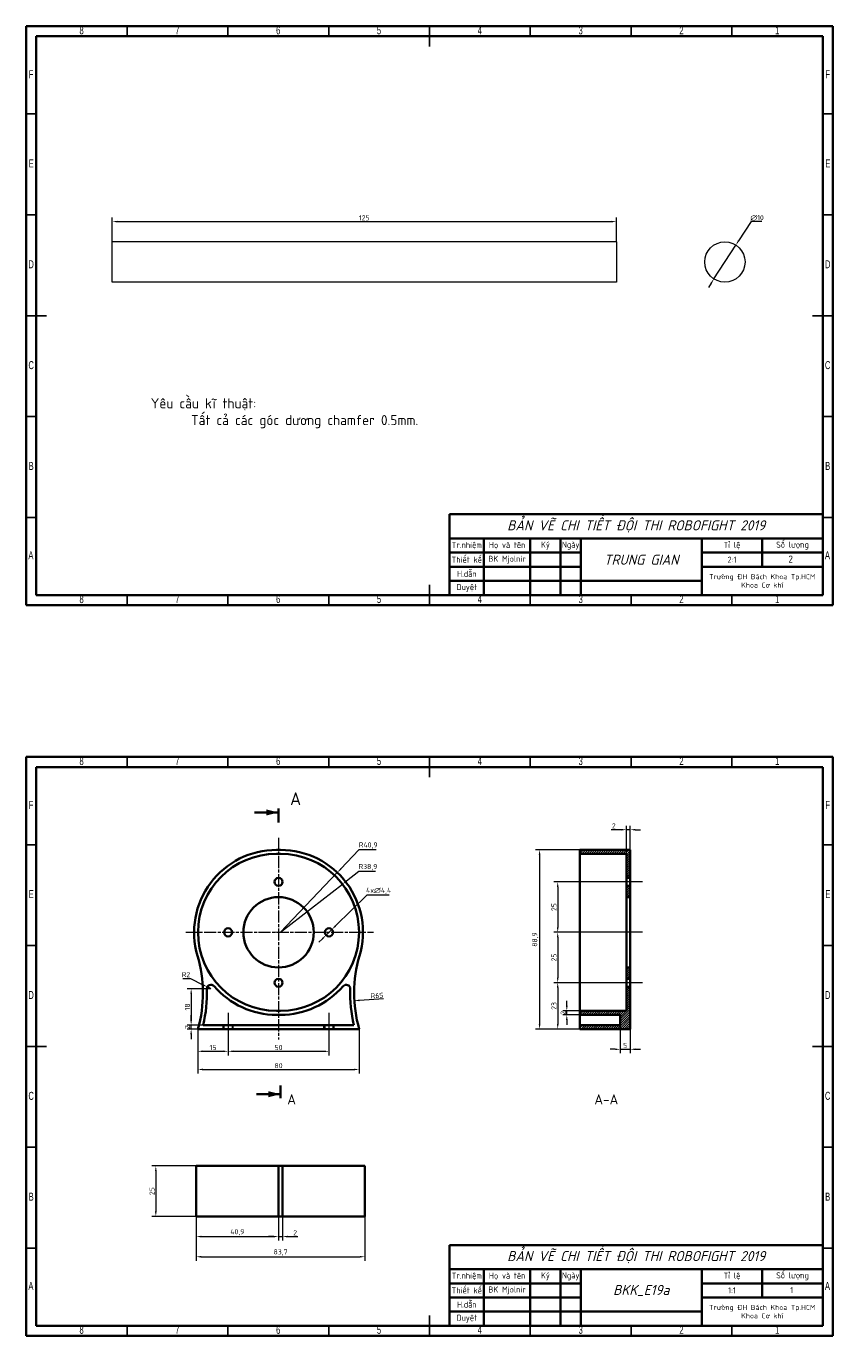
# Model space of a CAD drawing. Header units: millimetres. Extents: x -1615 to 4166, y 5 to 3174.
# Drawn here: x 1551 to 1951, y 389 to 1038 of the extents above; entities that cross this region are included whole.
import ezdxf

# ---------------------------------------------------------------- set-up
doc = ezdxf.new("R2010")
doc.units = ezdxf.units.MM
doc.header["$LTSCALE"] = 0.25
doc.header["$PDSIZE"] = -1
doc.linetypes.add('ACAD_ISO02W100', pattern=[15, 12, -3])
doc.linetypes.add('ACAD_ISO08W100', pattern=[36, 24, -3, 6, -3])
doc.layers.get('0').update_dxf_attribs({"lineweight": 50})
for name, color, linetype, lineweight in [('duong tam', 2, 'ACAD_ISO08W100', 25), ('Hatch', 5, 'Continuous', 25), ('kich thuoc', 1, 'Continuous', 25), ('Net dam', 7, 'Continuous', 50), ('netdut', 6, 'ACAD_ISO02W100', 25), ('van ban', 7, 'Continuous', 25)]:
    doc.layers.add(name, color=color, linetype=linetype, lineweight=lineweight)
doc.styles.add('SLDTEXTSTYLE0', font='TXT', dxfattribs={"width": 0.686449})
doc.styles.get("Standard").update_dxf_attribs({"font": ''})
doc.styles.add('tieng viet', font='')
doc.styles.get('Standard').set_extended_font_data('TCVN 7284')
doc.styles.get('tieng viet').set_extended_font_data('TCVN 7284')
doc.dimstyles.new('Ratio 0.5', dxfattribs={"dimtxt": 2.5, "dimasz": 2.5, "dimexe": 2, "dimexo": 0, "dimtad": 1, "dimtoh": 1, "dimdec": 1, "dimlfac": 0.5, "dimzin": 9, "dimtxsty": 'Standard', "dimcen": 2.5, "dimazin": 0, "dimtfac": 1, "dimtdec": 1, "dimtmove": 0, "dimatfit": 3, "dimfxl": 1, "dimtzin": 1, "dimarcsym": 0})
doc.dimstyles.new('Ratio 1', dxfattribs={"dimtxt": 2.5, "dimasz": 2.5, "dimexe": 2, "dimexo": 0, "dimtad": 1, "dimtoh": 1, "dimdec": 1, "dimzin": 9, "dimtxsty": 'Standard', "dimcen": 2.5, "dimazin": 0, "dimtfac": 1, "dimtdec": 1, "dimtmove": 0, "dimatfit": 3, "dimfxl": 1, "dimtzin": 1, "dimarcsym": 0})

# ---------------------------------------------------------------- blocks, each defined once
blk = doc.blocks.new('SW_CENTERMARKSYMBOL_0')
at = {"color": 0, "linetype": 'Continuous', "lineweight": 0}
for p, q in [((-1, 0), (-1.5, 0)), ((0, 0), (-1, 0)), ((0, 1), (0, 1.5)), ((0, 0), (0, 1)), ((0, 0), (0, -1)), ((0, 0), (1, 0)), ((1, 0), (1.5, 0)), ((0, -1), (0, -1.5))]:
    blk.add_line(p, q, dxfattribs=at)
blk = doc.blocks.new('*D889')
at = {"layer": 'Defpoints', "color": 0, "transparency": 16777216}
for p in [(1705.37, 618.54), (1677.23, 588.92)]:
    blk.add_point(p, dxfattribs=at)
at = {"layer": 'kich thuoc', "color": 0, "lineweight": -2, "transparency": 16777216}
for p, q in [((1716.12, 629.85), (1707.09, 620.36)), ((1724.62, 629.85), (1716.12, 629.85)), ((1677.23, 588.92), (1705.37, 618.54))]:
    blk.add_line(p, q, dxfattribs=at)
at = {"layer": 'kich thuoc', "color": 0, "transparency": 16777216}
blk.add_solid([(1706.79, 620.64), (1707.4, 620.07), (1705.37, 618.54)], dxfattribs=at)
at = {"layer": 'kich thuoc', "color": 0, "transparency": 16777216, "insert": (1720.68, 631.98), "char_height": 2.5, "attachment_point": 5}
blk.add_mtext('R40,9', dxfattribs=at)
blk = doc.blocks.new('*D890')
at = {"layer": 'Defpoints', "color": 0, "transparency": 16777216}
for p in [(1707.96, 612.79), (1677.23, 588.92)]:
    blk.add_point(p, dxfattribs=at)
at = {"layer": 'kich thuoc', "color": 0, "lineweight": -2, "transparency": 16777216}
for p, q in [((1716.12, 619.13), (1709.93, 614.33)), ((1724.37, 619.13), (1716.12, 619.13)), ((1677.23, 588.92), (1707.96, 612.79))]:
    blk.add_line(p, q, dxfattribs=at)
at = {"layer": 'kich thuoc', "color": 0, "transparency": 16777216}
blk.add_solid([(1709.68, 614.65), (1710.19, 614), (1707.96, 612.79)], dxfattribs=at)
at = {"layer": 'kich thuoc', "color": 0, "transparency": 16777216, "insert": (1720.55, 621.25), "char_height": 2.5, "attachment_point": 5}
blk.add_mtext('R38,9', dxfattribs=at)
blk = doc.blocks.new('*D891')
at = {"layer": 'Defpoints', "color": 0, "transparency": 16777216}
for p in [(1699.8, 587.52), (1702.66, 590.32)]:
    blk.add_point(p, dxfattribs=at)
at = {"layer": 'kich thuoc', "color": 0, "lineweight": -2, "transparency": 16777216}
for p, q in [((1720.04, 607.33), (1704.44, 592.07)), ((1731.04, 607.33), (1720.04, 607.33)), ((1698.01, 585.77), (1696.22, 584.02)), ((1699.8, 587.52), (1702.66, 590.32))]:
    blk.add_line(p, q, dxfattribs=at)
at = {"layer": 'kich thuoc', "color": 0, "transparency": 16777216}
for points in [[(1704.15, 592.37), (1704.74, 591.77), (1702.66, 590.32)], [(1697.72, 586.07), (1698.3, 585.48), (1699.8, 587.52)]]:
    blk.add_solid(points, dxfattribs=at)
at = {"layer": 'kich thuoc', "color": 0, "transparency": 16777216, "insert": (1725.86, 609.46), "char_height": 2.5, "attachment_point": 5}
blk.add_mtext('4x∅4,4', dxfattribs=at)
blk = doc.blocks.new('*D892')
at = {"layer": 'Defpoints', "color": 0, "transparency": 16777216}
for p in [(1636.23, 540.92), (1716.23, 540.92), (1716.23, 520.92)]:
    blk.add_point(p, dxfattribs=at)
at = {"layer": 'kich thuoc', "color": 0, "lineweight": -2, "transparency": 16777216}
for p, q in [((1636.23, 540.92), (1636.23, 518.92)), ((1716.23, 540.92), (1716.23, 518.92)), ((1638.73, 520.92), (1713.73, 520.92))]:
    blk.add_line(p, q, dxfattribs=at)
at = {"layer": 'kich thuoc', "color": 0, "transparency": 16777216}
for points in [[(1638.73, 521.34), (1638.73, 520.5), (1636.23, 520.92)], [(1713.73, 521.34), (1713.73, 520.5), (1716.23, 520.92)]]:
    blk.add_solid(points, dxfattribs=at)
at = {"layer": 'kich thuoc', "color": 0, "transparency": 16777216, "insert": (1676.23, 522.8), "char_height": 2.5, "attachment_point": 5}
blk.add_mtext('80', dxfattribs=at)
blk = doc.blocks.new('*D893')
at = {"layer": 'Defpoints', "color": 0, "transparency": 16777216}
for p in [(1636.23, 540.92), (1651.23, 540.92), (1651.23, 529.92)]:
    blk.add_point(p, dxfattribs=at)
at = {"layer": 'kich thuoc', "color": 0, "lineweight": -2, "transparency": 16777216}
for p, q in [((1636.23, 540.92), (1636.23, 527.92)), ((1651.23, 540.92), (1651.23, 527.92)), ((1638.73, 529.92), (1648.73, 529.92))]:
    blk.add_line(p, q, dxfattribs=at)
at = {"layer": 'kich thuoc', "color": 0, "transparency": 16777216}
for points in [[(1638.73, 530.34), (1638.73, 529.5), (1636.23, 529.92)], [(1648.73, 530.34), (1648.73, 529.5), (1651.23, 529.92)]]:
    blk.add_solid(points, dxfattribs=at)
at = {"layer": 'kich thuoc', "color": 0, "transparency": 16777216, "insert": (1643.73, 531.8), "char_height": 2.5, "attachment_point": 5}
blk.add_mtext('15', dxfattribs=at)
blk = doc.blocks.new('*D894')
at = {"layer": 'Defpoints', "color": 0, "transparency": 16777216}
for p in [(1825.67, 629.78), (1805.67, 540.92), (1825.67, 540.92)]:
    blk.add_point(p, dxfattribs=at)
at = {"layer": 'kich thuoc', "color": 0, "lineweight": -2, "transparency": 16777216}
for p, q in [((1825.67, 629.78), (1803.67, 629.78)), ((1805.67, 627.28), (1805.67, 543.42)), ((1825.67, 540.92), (1803.67, 540.92))]:
    blk.add_line(p, q, dxfattribs=at)
at = {"layer": 'kich thuoc', "color": 0, "transparency": 16777216}
for points in [[(1805.26, 627.28), (1806.09, 627.28), (1805.67, 629.78)], [(1805.26, 543.42), (1806.09, 543.42), (1805.67, 540.92)]]:
    blk.add_solid(points, dxfattribs=at)
at = {"layer": 'kich thuoc', "color": 0, "transparency": 16777216, "insert": (1803.55, 585.35), "char_height": 2.5, "attachment_point": 5, "rotation": 90}
blk.add_mtext('88,9', dxfattribs=at)
blk = doc.blocks.new('*D895')
at = {"layer": 'Defpoints', "color": 0, "transparency": 16777216}
for p in [(1848.72, 563.92), (1814.67, 540.92), (1825.67, 540.92)]:
    blk.add_point(p, dxfattribs=at)
at = {"layer": 'kich thuoc', "color": 0, "lineweight": -2, "transparency": 16777216}
for p, q in [((1848.72, 563.92), (1812.67, 563.92)), ((1814.67, 561.42), (1814.67, 543.42)), ((1825.67, 540.92), (1812.67, 540.92))]:
    blk.add_line(p, q, dxfattribs=at)
at = {"layer": 'kich thuoc', "color": 0, "transparency": 16777216}
for points in [[(1814.26, 561.42), (1815.09, 561.42), (1814.67, 563.92)], [(1814.26, 543.42), (1815.09, 543.42), (1814.67, 540.92)]]:
    blk.add_solid(points, dxfattribs=at)
at = {"layer": 'kich thuoc', "color": 0, "transparency": 16777216, "insert": (1812.8, 552.42), "char_height": 2.5, "attachment_point": 5, "rotation": 90}
blk.add_mtext('23', dxfattribs=at)
blk = doc.blocks.new('*D896')
at = {"layer": 'Defpoints', "color": 0, "transparency": 16777216}
for p in [(1848.72, 588.92), (1814.67, 563.92), (1848.72, 563.92)]:
    blk.add_point(p, dxfattribs=at)
at = {"layer": 'kich thuoc', "color": 0, "lineweight": -2, "transparency": 16777216}
for p, q in [((1848.72, 588.92), (1812.67, 588.92)), ((1814.67, 586.42), (1814.67, 566.42)), ((1848.72, 563.92), (1812.67, 563.92))]:
    blk.add_line(p, q, dxfattribs=at)
at = {"layer": 'kich thuoc', "color": 0, "transparency": 16777216}
for points in [[(1814.26, 586.42), (1815.09, 586.42), (1814.67, 588.92)], [(1814.26, 566.42), (1815.09, 566.42), (1814.67, 563.92)]]:
    blk.add_solid(points, dxfattribs=at)
at = {"layer": 'kich thuoc', "color": 0, "transparency": 16777216, "insert": (1812.8, 576.42), "char_height": 2.5, "attachment_point": 5, "rotation": 90}
blk.add_mtext('25', dxfattribs=at)
blk = doc.blocks.new('*D897')
at = {"layer": 'Defpoints', "color": 0, "transparency": 16777216}
for p in [(1848.72, 613.92), (1814.67, 588.92), (1848.72, 588.92)]:
    blk.add_point(p, dxfattribs=at)
at = {"layer": 'kich thuoc', "color": 0, "lineweight": -2, "transparency": 16777216}
for p, q in [((1848.72, 613.92), (1812.67, 613.92)), ((1814.67, 611.42), (1814.67, 591.42)), ((1848.72, 588.92), (1812.67, 588.92))]:
    blk.add_line(p, q, dxfattribs=at)
at = {"layer": 'kich thuoc', "color": 0, "transparency": 16777216}
for points in [[(1814.26, 611.42), (1815.09, 611.42), (1814.67, 613.92)], [(1814.26, 591.42), (1815.09, 591.42), (1814.67, 588.92)]]:
    blk.add_solid(points, dxfattribs=at)
at = {"layer": 'kich thuoc', "color": 0, "transparency": 16777216, "insert": (1812.8, 601.42), "char_height": 2.5, "attachment_point": 5, "rotation": 90}
blk.add_mtext('25', dxfattribs=at)
blk = doc.blocks.new('*D898')
at = {"layer": 'Defpoints', "color": 0, "transparency": 16777216}
for p in [(1635.37, 473.06), (1615.37, 448.06), (1635.37, 448.06)]:
    blk.add_point(p, dxfattribs=at)
at = {"layer": 'kich thuoc', "color": 0, "lineweight": -2, "transparency": 16777216}
for p, q in [((1635.37, 473.06), (1613.37, 473.06)), ((1615.37, 470.56), (1615.37, 450.56)), ((1635.37, 448.06), (1613.37, 448.06))]:
    blk.add_line(p, q, dxfattribs=at)
at = {"layer": 'kich thuoc', "color": 0, "transparency": 16777216}
for points in [[(1614.95, 470.56), (1615.78, 470.56), (1615.37, 473.06)], [(1614.95, 450.56), (1615.78, 450.56), (1615.37, 448.06)]]:
    blk.add_solid(points, dxfattribs=at)
at = {"layer": 'kich thuoc', "color": 0, "transparency": 16777216, "insert": (1613.49, 460.56), "char_height": 2.5, "attachment_point": 5, "rotation": 90}
blk.add_mtext('25', dxfattribs=at)
blk = doc.blocks.new('*D899')
at = {"layer": 'Defpoints', "color": 0, "transparency": 16777216}
for p in [(1676.23, 448.06), (1678.23, 448.06), (1678.23, 438.06)]:
    blk.add_point(p, dxfattribs=at)
at = {"layer": 'kich thuoc', "color": 0, "lineweight": -2, "transparency": 16777216}
for p, q in [((1676.23, 448.06), (1676.23, 436.06)), ((1678.23, 448.06), (1678.23, 436.06)), ((1673.73, 438.06), (1671.23, 438.06)), ((1676.23, 438.06), (1678.23, 438.06)), ((1680.73, 438.06), (1685.73, 438.06))]:
    blk.add_line(p, q, dxfattribs=at)
at = {"layer": 'kich thuoc', "color": 0, "transparency": 16777216}
for points in [[(1673.73, 438.48), (1673.73, 437.65), (1676.23, 438.06)], [(1680.73, 438.48), (1680.73, 437.65), (1678.23, 438.06)]]:
    blk.add_solid(points, dxfattribs=at)
at = {"layer": 'kich thuoc', "color": 0, "transparency": 16777216, "insert": (1684.48, 439.94), "char_height": 2.5, "attachment_point": 5}
blk.add_mtext('2', dxfattribs=at)
blk = doc.blocks.new('*D900')
at = {"layer": 'Defpoints', "color": 0, "transparency": 16777216}
for p in [(1635.37, 448.06), (1676.23, 448.06), (1676.23, 438.06)]:
    blk.add_point(p, dxfattribs=at)
at = {"layer": 'kich thuoc', "color": 0, "lineweight": -2, "transparency": 16777216}
for p, q in [((1635.37, 448.06), (1635.37, 436.06)), ((1676.23, 448.06), (1676.23, 436.06)), ((1637.87, 438.06), (1673.73, 438.06))]:
    blk.add_line(p, q, dxfattribs=at)
at = {"layer": 'kich thuoc', "color": 0, "transparency": 16777216}
for points in [[(1637.87, 438.48), (1637.87, 437.65), (1635.37, 438.06)], [(1673.73, 438.48), (1673.73, 437.65), (1676.23, 438.06)]]:
    blk.add_solid(points, dxfattribs=at)
at = {"layer": 'kich thuoc', "color": 0, "transparency": 16777216, "insert": (1655.8, 440.19), "char_height": 2.5, "attachment_point": 5}
blk.add_mtext('40,9', dxfattribs=at)
blk = doc.blocks.new('*D901')
at = {"layer": 'Defpoints', "color": 0, "transparency": 16777216}
for p in [(1635.37, 448.06), (1719.09, 448.06), (1719.09, 428.06)]:
    blk.add_point(p, dxfattribs=at)
at = {"layer": 'kich thuoc', "color": 0, "lineweight": -2, "transparency": 16777216}
for p, q in [((1635.37, 448.06), (1635.37, 426.06)), ((1719.09, 448.06), (1719.09, 426.06)), ((1637.87, 428.06), (1716.59, 428.06))]:
    blk.add_line(p, q, dxfattribs=at)
at = {"layer": 'kich thuoc', "color": 0, "transparency": 16777216}
for points in [[(1637.87, 428.48), (1637.87, 427.65), (1635.37, 428.06)], [(1716.59, 428.48), (1716.59, 427.65), (1719.09, 428.06)]]:
    blk.add_solid(points, dxfattribs=at)
at = {"layer": 'kich thuoc', "color": 0, "transparency": 16777216, "insert": (1677.23, 430.19), "char_height": 2.5, "attachment_point": 5}
blk.add_mtext('83,7', dxfattribs=at)
blk = doc.blocks.new('*D902')
at = {"layer": 'Defpoints', "color": 0, "transparency": 16777216}
for p in [(1640.92, 561.83), (1642.71, 560.93)]:
    blk.add_point(p, dxfattribs=at)
at = {"layer": 'kich thuoc', "color": 0, "lineweight": -2, "transparency": 16777216}
for p, q in [((1628.69, 566.04), (1632.56, 566.04)), ((1632.56, 566.04), (1638.69, 562.95)), ((1642.71, 560.93), (1640.92, 561.83))]:
    blk.add_line(p, q, dxfattribs=at)
at = {"layer": 'kich thuoc', "color": 0, "transparency": 16777216}
blk.add_solid([(1638.87, 563.32), (1638.5, 562.58), (1640.92, 561.83)], dxfattribs=at)
at = {"layer": 'kich thuoc', "color": 0, "transparency": 16777216, "insert": (1630.31, 567.91), "char_height": 2.5, "attachment_point": 5}
blk.add_mtext('R2', dxfattribs=at)
blk = doc.blocks.new('*D903')
at = {"layer": 'Defpoints', "color": 0, "transparency": 16777216}
for p in [(1642.71, 560.93), (1632.89, 542.92), (1642.71, 542.92)]:
    blk.add_point(p, dxfattribs=at)
at = {"layer": 'kich thuoc', "color": 0, "lineweight": -2, "transparency": 16777216}
for p, q in [((1642.71, 560.93), (1630.89, 560.93)), ((1632.89, 558.43), (1632.89, 545.42)), ((1642.71, 542.92), (1630.89, 542.92))]:
    blk.add_line(p, q, dxfattribs=at)
at = {"layer": 'kich thuoc', "color": 0, "transparency": 16777216}
for points in [[(1632.47, 558.43), (1633.31, 558.43), (1632.89, 560.93)], [(1632.47, 545.42), (1633.31, 545.42), (1632.89, 542.92)]]:
    blk.add_solid(points, dxfattribs=at)
at = {"layer": 'kich thuoc', "color": 0, "transparency": 16777216, "insert": (1631.02, 551.92), "char_height": 2.5, "attachment_point": 5, "rotation": 90}
blk.add_mtext('18', dxfattribs=at)
blk = doc.blocks.new('*D904')
at = {"layer": 'Defpoints', "color": 0, "transparency": 16777216}
for p in [(1632.89, 542.92), (1636.23, 540.92), (1636.8, 542.92)]:
    blk.add_point(p, dxfattribs=at)
at = {"layer": 'kich thuoc', "color": 0, "lineweight": -2, "transparency": 16777216}
for p, q in [((1632.89, 545.42), (1632.89, 547.92)), ((1636.8, 542.92), (1630.89, 542.92)), ((1636.23, 540.92), (1630.89, 540.92)), ((1632.89, 540.92), (1632.89, 542.92)), ((1632.89, 538.42), (1632.89, 535.92))]:
    blk.add_line(p, q, dxfattribs=at)
at = {"layer": 'kich thuoc', "color": 0, "transparency": 16777216}
for points in [[(1632.47, 545.42), (1633.31, 545.42), (1632.89, 542.92)], [(1632.47, 538.42), (1633.31, 538.42), (1632.89, 540.92)]]:
    blk.add_solid(points, dxfattribs=at)
at = {"layer": 'kich thuoc', "color": 0, "transparency": 16777216, "insert": (1631.02, 541.92), "char_height": 2.5, "attachment_point": 5, "rotation": 90}
blk.add_mtext('2', dxfattribs=at)
blk = doc.blocks.new('*D905')
at = {"layer": 'Defpoints', "color": 0, "transparency": 16777216}
for p in [(1819.17, 550.01), (1825.67, 550.01), (1825.67, 548.01)]:
    blk.add_point(p, dxfattribs=at)
at = {"layer": 'kich thuoc', "color": 0, "lineweight": -2, "transparency": 16777216}
for p, q in [((1819.17, 552.51), (1819.17, 555.01)), ((1825.67, 550.01), (1817.17, 550.01)), ((1825.67, 548.01), (1817.17, 548.01)), ((1819.17, 548.01), (1819.17, 550.01)), ((1819.17, 545.51), (1819.17, 543.01))]:
    blk.add_line(p, q, dxfattribs=at)
at = {"layer": 'kich thuoc', "color": 0, "transparency": 16777216}
for points in [[(1818.76, 552.51), (1819.59, 552.51), (1819.17, 550.01)], [(1818.76, 545.51), (1819.59, 545.51), (1819.17, 548.01)]]:
    blk.add_solid(points, dxfattribs=at)
at = {"layer": 'kich thuoc', "color": 0, "transparency": 16777216, "insert": (1817.3, 549.01), "char_height": 2.5, "attachment_point": 5, "rotation": 90}
blk.add_mtext('2', dxfattribs=at)
blk = doc.blocks.new('*D906')
at = {"layer": 'Defpoints', "color": 0, "transparency": 16777216}
for p in [(1651.23, 540.92), (1701.23, 540.92), (1701.23, 529.92)]:
    blk.add_point(p, dxfattribs=at)
at = {"layer": 'kich thuoc', "color": 0, "lineweight": -2, "transparency": 16777216}
for p, q in [((1651.23, 540.92), (1651.23, 527.92)), ((1701.23, 540.92), (1701.23, 527.92)), ((1653.73, 529.92), (1698.73, 529.92))]:
    blk.add_line(p, q, dxfattribs=at)
at = {"layer": 'kich thuoc', "color": 0, "transparency": 16777216}
for points in [[(1653.73, 530.34), (1653.73, 529.5), (1651.23, 529.92)], [(1698.73, 530.34), (1698.73, 529.5), (1701.23, 529.92)]]:
    blk.add_solid(points, dxfattribs=at)
at = {"layer": 'kich thuoc', "color": 0, "transparency": 16777216, "insert": (1676.23, 531.8), "char_height": 2.5, "attachment_point": 5}
blk.add_mtext('50', dxfattribs=at)
blk = doc.blocks.new('*D907')
at = {"layer": 'Defpoints', "color": 0, "transparency": 16777216}
for p in [(1848.72, 639.78), (1848.72, 627.83), (1850.67, 629.78)]:
    blk.add_point(p, dxfattribs=at)
at = {"layer": 'kich thuoc', "color": 0, "lineweight": -2, "transparency": 16777216}
for p, q in [((1846.22, 639.78), (1841.22, 639.78)), ((1848.72, 627.83), (1848.72, 641.78)), ((1850.67, 639.78), (1848.72, 639.78)), ((1850.67, 629.78), (1850.67, 641.78)), ((1853.17, 639.78), (1855.67, 639.78))]:
    blk.add_line(p, q, dxfattribs=at)
at = {"layer": 'kich thuoc', "color": 0, "transparency": 16777216}
for points in [[(1846.22, 640.2), (1846.22, 639.37), (1848.72, 639.78)], [(1853.17, 640.2), (1853.17, 639.37), (1850.67, 639.78)]]:
    blk.add_solid(points, dxfattribs=at)
at = {"layer": 'kich thuoc', "color": 0, "transparency": 16777216, "insert": (1842.47, 641.66), "char_height": 2.5, "attachment_point": 5}
blk.add_mtext('2', dxfattribs=at)
blk = doc.blocks.new('*D908')
at = {"layer": 'Defpoints', "color": 0, "transparency": 16777216}
for p in [(1845.67, 542.92), (1850.67, 540.92), (1850.67, 530.92)]:
    blk.add_point(p, dxfattribs=at)
at = {"layer": 'kich thuoc', "color": 0, "lineweight": -2, "transparency": 16777216}
for p, q in [((1845.67, 542.92), (1845.67, 528.92)), ((1850.67, 540.92), (1850.67, 528.92)), ((1843.17, 530.92), (1840.67, 530.92)), ((1845.67, 530.92), (1850.67, 530.92)), ((1853.17, 530.92), (1855.67, 530.92))]:
    blk.add_line(p, q, dxfattribs=at)
at = {"layer": 'kich thuoc', "color": 0, "transparency": 16777216}
for points in [[(1843.17, 531.34), (1843.17, 530.5), (1845.67, 530.92)], [(1853.17, 531.34), (1853.17, 530.5), (1850.67, 530.92)]]:
    blk.add_solid(points, dxfattribs=at)
at = {"layer": 'kich thuoc', "color": 0, "transparency": 16777216, "insert": (1848.17, 532.8), "char_height": 2.5, "attachment_point": 5}
blk.add_mtext('5', dxfattribs=at)
blk = doc.blocks.new('*D912')
at = {"layer": 'Defpoints', "color": 0, "transparency": 16777216}
for p in [(1778.72, 558.81), (1713.83, 555.02)]:
    blk.add_point(p, dxfattribs=at)
at = {"layer": 'kich thuoc', "color": 0, "lineweight": -2, "transparency": 16777216}
blk.add_line((1728.3, 555.86), (1716.32, 555.16), dxfattribs=at)
at = {"layer": 'kich thuoc', "color": 0, "transparency": 16777216}
blk.add_solid([(1716.3, 555.58), (1716.35, 554.75), (1713.83, 555.02)], dxfattribs=at)
at = {"layer": 'kich thuoc', "color": 0, "transparency": 16777216, "insert": (1725.07, 557.55), "char_height": 2.5, "attachment_point": 5, "rotation": 3.34721}
blk.add_mtext('R65', dxfattribs=at)
blk = doc.blocks.new('*D1138')
at = {"layer": 'Defpoints', "color": 0, "transparency": 16777216}
for p in [(1843.74, 941.3), (1593.74, 931.3), (1843.74, 931.3)]:
    blk.add_point(p, dxfattribs=at)
at = {"layer": 'kich thuoc', "color": 0, "lineweight": -2, "transparency": 16777216}
for p, q in [((1593.74, 931.3), (1593.74, 943.3)), ((1843.74, 931.3), (1843.74, 943.3)), ((1596.24, 941.3), (1841.24, 941.3))]:
    blk.add_line(p, q, dxfattribs=at)
at = {"layer": 'kich thuoc', "color": 0, "transparency": 16777216}
for points in [[(1596.24, 941.72), (1596.24, 940.88), (1593.74, 941.3)], [(1841.24, 941.72), (1841.24, 940.88), (1843.74, 941.3)]]:
    blk.add_solid(points, dxfattribs=at)
at = {"layer": 'kich thuoc', "color": 0, "transparency": 16777216, "insert": (1718.74, 943.17), "char_height": 2.5, "attachment_point": 5}
blk.add_mtext('125', dxfattribs=at)
blk = doc.blocks.new('*D1139')
at = {"layer": 'Defpoints', "color": 0, "transparency": 16777216}
for p in [(1903.01, 929.69), (1892.13, 912.91)]:
    blk.add_point(p, dxfattribs=at)
at = {"layer": 'kich thuoc', "color": 0, "lineweight": -2, "transparency": 16777216}
for p, q in [((1910.53, 941.3), (1904.37, 931.79)), ((1915.9, 941.3), (1910.53, 941.3)), ((1892.13, 912.91), (1903.01, 929.69)), ((1890.77, 910.81), (1889.41, 908.71))]:
    blk.add_line(p, q, dxfattribs=at)
at = {"layer": 'kich thuoc', "color": 0, "transparency": 16777216}
for points in [[(1904.02, 932.02), (1904.71, 931.56), (1903.01, 929.69)], [(1890.42, 911.03), (1891.12, 910.58), (1892.13, 912.91)]]:
    blk.add_solid(points, dxfattribs=at)
at = {"layer": 'kich thuoc', "color": 0, "transparency": 16777216, "insert": (1913.53, 943.17), "char_height": 2.5, "attachment_point": 5}
blk.add_mtext('∅10', dxfattribs=at)

msp = doc.modelspace()

# ---------------------------------------------------------------- hatches: boundary and pattern name
at = {"layer": 'Hatch'}
h = msp.add_hatch(dxfattribs=at)
h.set_pattern_fill('ANSI31', color=256, scale=0.25)
h.paths.add_polyline_path([(1850.673, 561.921), (1848.723, 561.921), (1848.723, 550.009), (1825.673, 550.009), (1825.673, 548.009), (1845.673, 548.009), (1845.673, 542.921), (1825.673, 542.921), (1825.673, 540.921), (1850.673, 540.921)])
h.paths.add_polyline_path([(1850.673, 571.471), (1848.723, 571.471), (1848.723, 565.921), (1850.673, 565.921)])
h.paths.add_polyline_path([(1850.673, 629.783), (1825.673, 629.783), (1825.673, 627.833), (1848.723, 627.833), (1848.723, 615.921), (1850.673, 615.921)])
h.paths.add_polyline_path([(1850.673, 611.921), (1848.723, 611.921), (1848.723, 606.371), (1850.673, 606.371)])

# ---------------------------------------------------------------- linework, layer by layer
at = {"color": 7, "linetype": 'Continuous', "lineweight": 70}
for p, q in [((1551.084, 751.166), (1551.084, 1038.166)), ((1551.084, 1038.166), (1951.084, 1038.166)), ((1556.084, 756.166), (1556.084, 1033.166)), ((1556.084, 1033.166), (1946.084, 1033.166)), ((1946.084, 1033.166), (1946.084, 756.166)), ((1951.084, 1038.166), (1951.084, 751.166)), ((1946.084, 756.166), (1556.084, 756.166)), ((1951.084, 751.166), (1551.084, 751.166)), ((1551.084, 388.863), (1551.084, 675.863)), ((1551.084, 675.863), (1951.084, 675.863)), ((1951.084, 675.863), (1951.084, 388.863)), ((1556.084, 393.863), (1556.084, 670.863)), ((1556.084, 670.863), (1946.084, 670.863)), ((1946.084, 670.863), (1946.084, 393.863)), ((1946.084, 393.863), (1556.084, 393.863)), ((1951.084, 388.863), (1551.084, 388.863))]:
    msp.add_line(p, q, dxfattribs=at)
at = {"color": 7, "linetype": 'Continuous', "lineweight": 35}
for p, q in [((1601.084, 1033.166), (1601.084, 1038.166)), ((1651.084, 1033.166), (1651.084, 1038.166)), ((1701.084, 1033.166), (1701.084, 1038.166)), ((1751.084, 1038.166), (1751.084, 1028.166)), ((1751.084, 1033.166), (1751.084, 1038.166)), ((1801.084, 1033.166), (1801.084, 1038.166)), ((1851.084, 1033.166), (1851.084, 1038.166)), ((1901.084, 1033.166), (1901.084, 1038.166)), ((1556.084, 994.666), (1551.084, 994.666)), ((1946.084, 994.666), (1951.084, 994.666)), ((1556.084, 944.666), (1551.084, 944.666)), ((1946.084, 944.666), (1951.084, 944.666)), ((1551.084, 894.666), (1561.084, 894.666)), ((1556.084, 894.666), (1551.084, 894.666)), ((1951.084, 894.666), (1941.084, 894.666)), ((1946.084, 894.666), (1951.084, 894.666)), ((1556.084, 844.666), (1551.084, 844.666)), ((1946.084, 844.666), (1951.084, 844.666)), ((1556.084, 794.666), (1551.084, 794.666)), ((1946.084, 794.666), (1951.084, 794.666)), ((1751.084, 751.166), (1751.084, 761.166)), ((1601.084, 756.166), (1601.084, 751.166)), ((1651.084, 756.166), (1651.084, 751.166)), ((1701.084, 756.166), (1701.084, 751.166)), ((1751.084, 756.166), (1751.084, 751.166)), ((1801.084, 756.166), (1801.084, 751.166)), ((1851.084, 756.166), (1851.084, 751.166)), ((1901.084, 756.166), (1901.084, 751.166)), ((1601.084, 670.863), (1601.084, 675.863)), ((1651.084, 670.863), (1651.084, 675.863)), ((1701.084, 670.863), (1701.084, 675.863)), ((1751.084, 675.863), (1751.084, 665.863)), ((1751.084, 670.863), (1751.084, 675.863)), ((1801.084, 670.863), (1801.084, 675.863)), ((1851.084, 670.863), (1851.084, 675.863)), ((1901.084, 670.863), (1901.084, 675.863)), ((1556.084, 632.363), (1551.084, 632.363)), ((1946.084, 632.363), (1951.084, 632.363)), ((1556.084, 582.363), (1551.084, 582.363)), ((1946.084, 582.363), (1951.084, 582.363)), ((1551.084, 532.363), (1561.084, 532.363)), ((1556.084, 532.363), (1551.084, 532.363)), ((1951.084, 532.363), (1941.084, 532.363)), ((1946.084, 532.363), (1951.084, 532.363)), ((1556.084, 482.363), (1551.084, 482.363)), ((1946.084, 482.363), (1951.084, 482.363)), ((1556.084, 432.363), (1551.084, 432.363)), ((1946.084, 432.363), (1951.084, 432.363)), ((1751.084, 388.863), (1751.084, 398.863)), ((1601.084, 393.863), (1601.084, 388.863)), ((1651.084, 393.863), (1651.084, 388.863)), ((1701.084, 393.863), (1701.084, 388.863)), ((1751.084, 393.863), (1751.084, 388.863)), ((1801.084, 393.863), (1801.084, 388.863)), ((1851.084, 393.863), (1851.084, 388.863)), ((1901.084, 393.863), (1901.084, 388.863))]:
    msp.add_line(p, q, dxfattribs=at)
at = {"layer": 'duong tam'}
for p, q in [((1676.228, 635.783), (1676.228, 535.783)), ((1856.673, 613.921), (1843.673, 613.921)), ((1630.316, 588.921), (1723.316, 588.921)), ((1856.673, 588.921), (1843.673, 588.921)), ((1856.673, 563.921), (1843.673, 563.921)), ((1651.228, 548.921), (1651.228, 534.921)), ((1701.228, 548.921), (1701.228, 534.921))]:
    msp.add_line(p, q, dxfattribs=at)
at = {"layer": 'Net dam'}
for p, q in [((1761.084, 756.166), (1761.084, 796.166)), ((1761.084, 796.166), (1946.084, 796.166)), ((1946.084, 796.166), (1946.084, 756.166)), ((1761.084, 784.166), (1946.084, 784.166)), ((1778.084, 756.166), (1778.084, 784.166)), ((1801.084, 756.166), (1801.084, 784.166)), ((1816.084, 756.166), (1816.084, 784.166)), ((1826.084, 756.166), (1826.084, 784.166)), ((1886.084, 756.166), (1886.084, 784.166)), ((1916.084, 770.166), (1916.084, 784.166)), ((1761.084, 777.166), (1826.084, 777.166)), ((1886.084, 777.166), (1946.084, 777.166)), ((1761.084, 770.166), (1826.084, 770.166)), ((1886.084, 770.166), (1946.084, 770.166)), ((1761.084, 763.166), (1886.084, 763.166)), ((1946.084, 756.166), (1761.084, 756.166)), ((1676.228, 650.263), (1676.228, 643.292)), ((1664.228, 648.341), (1676.228, 648.341)), ((1677.228, 629.783), (1675.228, 629.783)), ((1677.228, 627.833), (1675.228, 627.833)), ((1825.673, 627.833), (1825.673, 629.783)), ((1850.673, 629.783), (1825.673, 629.783)), ((1848.723, 627.833), (1825.673, 627.833)), ((1825.673, 627.833), (1825.673, 550.009)), ((1848.723, 615.921), (1848.723, 627.833)), ((1850.673, 615.921), (1850.673, 629.783)), ((1848.723, 615.921), (1850.673, 615.921)), ((1848.723, 615.921), (1848.723, 611.921)), ((1850.673, 611.921), (1848.723, 611.921)), ((1848.723, 606.371), (1848.723, 611.921)), ((1850.673, 611.921), (1850.673, 615.921)), ((1850.673, 606.371), (1850.673, 611.921)), ((1848.723, 606.371), (1850.673, 606.371)), ((1848.723, 606.371), (1848.723, 571.471)), ((1850.673, 571.471), (1850.673, 606.371)), ((1848.723, 565.921), (1848.723, 571.471)), ((1850.673, 571.471), (1848.723, 571.471)), ((1850.673, 565.921), (1850.673, 571.471)), ((1848.723, 565.921), (1850.673, 565.921)), ((1848.723, 565.921), (1848.723, 561.921)), ((1850.673, 561.921), (1850.673, 565.921)), ((1850.673, 561.921), (1848.723, 561.921)), ((1848.723, 550.009), (1848.723, 561.921)), ((1850.673, 540.921), (1850.673, 561.921)), ((1675.228, 550.009), (1677.228, 550.009)), ((1675.228, 548.009), (1677.228, 548.009)), ((1825.673, 548.009), (1825.673, 550.009)), ((1825.673, 550.009), (1848.723, 550.009)), ((1845.673, 548.009), (1825.673, 548.009)), ((1825.673, 542.921), (1825.673, 548.009)), ((1845.673, 542.921), (1845.673, 548.009)), ((1716.228, 540.921), (1636.228, 540.921)), ((1713.629, 542.921), (1638.827, 542.921)), ((1825.673, 540.921), (1825.673, 542.921)), ((1825.673, 542.921), (1845.673, 542.921)), ((1850.673, 540.921), (1825.673, 540.921)), ((1677.228, 513.035), (1677.228, 506.646)), ((1665.228, 508.646), (1677.228, 508.646)), ((1635.366, 473.065), (1635.366, 448.065)), ((1676.228, 473.065), (1635.366, 473.065)), ((1676.228, 448.065), (1676.228, 473.065)), ((1678.228, 473.065), (1676.228, 473.065)), ((1678.228, 448.065), (1678.228, 473.065)), ((1719.09, 473.065), (1678.228, 473.065)), ((1719.09, 448.065), (1719.09, 473.065)), ((1676.228, 448.065), (1635.366, 448.065)), ((1678.228, 448.065), (1676.228, 448.065)), ((1719.09, 448.065), (1678.228, 448.065)), ((1761.084, 393.863), (1761.084, 433.863)), ((1761.084, 433.863), (1946.084, 433.863)), ((1946.084, 433.863), (1946.084, 393.863)), ((1761.084, 421.863), (1946.084, 421.863)), ((1778.084, 393.863), (1778.084, 421.863)), ((1801.084, 393.863), (1801.084, 421.863)), ((1816.084, 393.863), (1816.084, 421.863)), ((1826.084, 393.863), (1826.084, 421.863)), ((1886.084, 393.863), (1886.084, 421.863)), ((1916.084, 407.863), (1916.084, 421.863)), ((1761.084, 414.863), (1826.084, 414.863)), ((1886.084, 414.863), (1946.084, 414.863)), ((1761.084, 407.863), (1826.084, 407.863)), ((1886.084, 407.863), (1946.084, 407.863)), ((1761.084, 400.863), (1886.084, 400.863)), ((1946.084, 393.863), (1761.084, 393.863))]:
    msp.add_line(p, q, dxfattribs=at)
for centre, radius in [((1676.228, 613.921), 2), ((1676.228, 588.921), 17.45), ((1651.228, 588.921), 2), ((1701.228, 588.921), 2), ((1676.228, 563.921), 2)]:
    msp.add_circle(centre, radius, dxfattribs=at)
for centre, radius, start, end in [((1675.228, 588.921), 40.862, 90, 196.524669), ((1675.228, 588.921), 38.912, 90, 270), ((1677.228, 588.921), 40.862, 343.475331, 90), ((1677.228, 588.921), 38.912, 270, 90), ((1573.738, 558.811), 65, 344.024354, 16.524669), ((1778.717, 558.811), 65, 163.475331, 195.975646), ((1573.738, 558.811), 67, 346.280888, 1.756068), ((1642.706, 560.925), 2, 40.722589, 181.756068), ((1675.228, 588.921), 40.912, 220.722589, 270), ((1677.228, 588.921), 40.912, 270, 319.277411), ((1709.75, 560.925), 2, 358.243932, 139.277411), ((1778.717, 558.811), 67, 178.243932, 193.719112)]:
    msp.add_arc(centre, radius, start, end, dxfattribs=at)
for points in [[(1676.228, 648.341), (1670.228, 649.841), (1670.228, 646.841)], [(1677.228, 508.646), (1671.228, 510.146), (1671.228, 507.146)]]:
    msp.add_solid(points, dxfattribs=at)
at = {"layer": 'netdut'}
for p, q in [((1648.728, 540.921), (1648.728, 542.921)), ((1649.128, 542.921), (1649.128, 540.921)), ((1653.328, 540.921), (1653.328, 542.921)), ((1653.728, 540.921), (1653.728, 542.921)), ((1698.728, 540.921), (1698.728, 542.921)), ((1699.128, 542.921), (1699.128, 540.921)), ((1703.328, 540.921), (1703.328, 542.921)), ((1703.728, 540.921), (1703.728, 542.921))]:
    msp.add_line(p, q, dxfattribs=at)
at = {"layer": 'van ban'}
for p, q in [((1843.739, 931.299), (1593.739, 931.299)), ((1593.739, 911.299), (1593.739, 931.299)), ((1843.739, 931.299), (1843.739, 911.299)), ((1843.739, 911.299), (1593.739, 911.299))]:
    msp.add_line(p, q, dxfattribs=at)
msp.add_circle((1897.569, 921.299), 10, dxfattribs=at)

# ---------------------------------------------------------------- block references
at = {"layer": 'Net dam'}
msp.add_blockref('SW_CENTERMARKSYMBOL_0', (1676.228, 588.921), dxfattribs=at)

# ---------------------------------------------------------------- texts
at = {"color": 7, "linetype": 'Continuous', "lineweight": 0, "char_height": 3.969, "attachment_point": 2, "style": 'SLDTEXTSTYLE0'}
for s, insert in [('8', (1578.545, 1038.134)), ('7', (1626.045, 1038.134)), ('6', (1676.045, 1038.134)), ('5', (1726.045, 1038.134)), ('4', (1776.045, 1038.134)), ('3', (1826.045, 1038.134)), ('2', (1876.045, 1038.134)), ('1', (1923.545, 1038.134)), ('F', (1553.542, 1016.384)), ('F', (1948.542, 1016.384)), ('E', (1553.592, 972.134)), ('E', (1948.592, 972.134)), ('D', (1553.537, 922.134)), ('D', (1948.537, 922.134)), ('C', (1553.543, 872.134)), ('C', (1948.543, 872.134)), ('B', (1553.555, 822.134)), ('B', (1948.555, 822.134)), ('A', (1553.424, 777.884)), ('A', (1948.424, 777.884)), ('8', (1578.545, 756.134)), ('7', (1626.045, 756.134)), ('6', (1676.045, 756.134)), ('5', (1726.045, 756.134)), ('4', (1776.045, 756.134)), ('3', (1826.045, 756.134)), ('2', (1876.045, 756.134)), ('1', (1923.545, 756.134)), ('8', (1578.545, 675.831)), ('7', (1626.045, 675.831)), ('6', (1676.045, 675.831)), ('5', (1726.045, 675.831)), ('4', (1776.045, 675.831)), ('3', (1826.045, 675.831)), ('2', (1876.045, 675.831)), ('1', (1923.545, 675.831)), ('F', (1553.542, 654.081)), ('F', (1948.542, 654.081)), ('E', (1553.592, 609.831)), ('E', (1948.592, 609.831)), ('D', (1553.537, 559.831)), ('D', (1948.537, 559.831)), ('C', (1553.543, 509.831)), ('C', (1948.543, 509.831)), ('B', (1553.555, 459.831)), ('B', (1948.555, 459.831)), ('A', (1553.424, 415.581)), ('A', (1948.424, 415.581)), ('8', (1578.545, 393.831)), ('7', (1626.045, 393.831)), ('6', (1676.045, 393.831)), ('5', (1726.045, 393.831)), ('4', (1776.045, 393.831)), ('3', (1826.045, 393.831)), ('2', (1876.045, 393.831)), ('1', (1923.545, 393.831))]:
    msp.add_mtext(s, dxfattribs=dict(at, insert=insert))
at = {"layer": 'Net dam', "attachment_point": 1, "style": 'tieng viet'}
for insert, char_height in [((1681.967, 658.346), 6.35), ((1680.566, 508.597), 5)]:
    msp.add_mtext('A', dxfattribs=dict(at, insert=insert, char_height=char_height))
at = {"layer": 'van ban', "attachment_point": 1}
for s, width, insert, char_height in [('Yêu cầu kĩ thuật:\\P^ITất cả các góc dương chamfer 0.5mm.\\P^I', 154.33451, (1612.836, 853.712), 5), ('2', 30, (1929.039, 775.696), 3.5), ('A-A', 38.25385, (1832.847, 508.597), 5), ('1', 30, (1930.003, 413.028), 3)]:
    msp.add_mtext_dynamic_manual_height_columns(s, width=width, gutter_width=17.5, heights=[0], dxfattribs=dict(at, insert=insert, char_height=char_height))
at = {"layer": 'van ban', "attachment_point": 5, "style": 'tieng viet'}
for s, width, insert, char_height in [('{\\fTCVN 7284|b0|i1|c0|p34;BẢN VẼ CHI TIẾT ĐỘI THI ROBOFIGHT 2019}', 185, (1853.584, 790.166), 5), ('Tr.nhiệm', 17, (1769.584, 780.666), 3), ('Họ và tên', 23, (1789.584, 780.666), 3), ('Ký', 15, (1808.584, 780.666), 3), ('Ngày', 10, (1821.084, 780.666), 3), ('Tỉ lệ', 30, (1901.084, 780.666), 3), ('Số lượng', 30, (1931.084, 780.666), 3), ('Thiết kế', 17, (1769.584, 773.666), 3), ('BK Mjolnir', 23, (1789.584, 773.666), 3), ('{\\fTCVN 7284|b0|i1|c0|p34;TRUNG GIAN}', 60, (1856.084, 773.666), 5), ('2:1', 30, (1901.084, 773.666), 3), ('H.dẫn', 17, (1769.584, 766.666), 3), ('\\pxsm1;Trường ĐH Bách Khoa Tp.HCM\\PKhoa Cơ khí', 60, (1916.084, 763.166), 2.5), ('Duyệt', 17, (1769.584, 759.666), 3), ('{\\fTCVN 7284|b0|i1|c0|p34;BẢN VẼ CHI TIẾT ĐỘI THI ROBOFIGHT 2019}', 185, (1853.584, 427.863), 5), ('Tr.nhiệm', 17, (1769.584, 418.363), 3), ('Họ và tên', 23, (1789.584, 418.363), 3), ('Ký', 15, (1808.584, 418.363), 3), ('Ngày', 10, (1821.084, 418.363), 3), ('Tỉ lệ', 30, (1901.084, 418.363), 3), ('Số lượng', 30, (1931.084, 418.363), 3), ('Thiết kế', 17, (1769.584, 411.363), 3), ('BK Mjolnir', 23, (1789.584, 411.363), 3), ('{\\fTCVN 7284|b0|i1|c0|p34;BKK_E19a}', 60, (1856.084, 411.363), 5), ('1:1', 30, (1901.084, 411.363), 3), ('H.dẫn', 17, (1769.584, 404.363), 3), ('\\pxsm1;Trường ĐH Bách Khoa Tp.HCM\\PKhoa Cơ khí', 60, (1916.084, 400.863), 2.5), ('Duyệt', 17, (1769.584, 397.363), 3)]:
    msp.add_mtext_dynamic_manual_height_columns(s, width=width, gutter_width=12.5, heights=[0], dxfattribs=dict(at, insert=insert, char_height=char_height))

# ---------------------------------------------------------------- dimensions: what is measured, and where the dimension line sits
at = {"layer": 'kich thuoc'}
for base, p1, p2, dimstyle, picture, middle in [((1843.739, 941.299), (1593.739, 931.299), (1843.739, 931.299), 'Ratio 0.5', '*D1138', (1718.739, 943.174)), ((1848.722634593, 639.782780892), (1850.672634593, 629.782780892), (1848.722634593, 627.832780892), 'Ratio 1', '*D907', (1842.472634593, 641.657780892)), ((1716.228, 520.921), (1636.228, 540.921), (1716.228, 540.921), 'Ratio 1', '*D892', (1676.228, 522.796)), ((1651.228, 529.921), (1636.228, 540.921), (1651.228, 540.921), 'Ratio 1', '*D893', (1643.728, 531.796)), ((1701.228, 529.921), (1651.228, 540.921), (1701.228, 540.921), 'Ratio 1', '*D906', (1676.228, 531.796)), ((1850.673, 530.921), (1845.673, 542.921), (1850.673, 540.921), 'Ratio 1', '*D908', (1848.173, 532.796)), ((1676.228, 438.065), (1635.366, 448.065), (1676.228, 448.065), 'Ratio 1', '*D900', (1655.797, 440.19)), ((1719.09, 428.065), (1635.366, 448.065), (1719.09, 448.065), 'Ratio 1', '*D901', (1677.228, 430.19)), ((1678.228, 438.065), (1676.228, 448.065), (1678.228, 448.065), 'Ratio 1', '*D899', (1684.478, 439.94))]:
    dim = msp.add_linear_dim(base=base, p1=p1, p2=p2, dimstyle=dimstyle, dxfattribs=at)
    dim.commit()
    dim.dimension.update_dxf_attribs({"geometry": picture, "text_midpoint": middle})
dim = msp.add_diameter_dim_2p(p1=(1892.132, 912.906), p2=(1903.006, 929.692), dimstyle='Ratio 0.5', dxfattribs=at)
dim.commit()
dim.dimension.update_dxf_attribs({"geometry": '*D1139', "text_midpoint": (1913.525, 941.299), "dimtype": 163})
for center, mpoint, picture, middle in [((1677.228, 588.921), (1705.372, 618.545), '*D889', (1720.678, 629.853)), ((1677.228, 588.921), (1707.957, 612.792), '*D890', (1720.553, 619.129)), ((1642.706, 560.925), (1640.92, 561.825), '*D902', (1630.315, 566.036)), ((1778.717, 558.811), (1713.828, 555.016), '*D912', (1725.184, 555.68))]:
    dim = msp.add_radius_dim(center=center, mpoint=mpoint, dimstyle='Ratio 1', dxfattribs=at)
    dim.commit()
    dim.dimension.update_dxf_attribs({"geometry": picture, "text_midpoint": middle, "dimtype": 164})
for base, p1, p2, picture, middle in [((1805.673, 540.921), (1825.673, 629.783), (1825.673, 540.921), '*D894', (1803.548, 585.352)), ((1814.673, 588.921), (1848.723, 613.921), (1848.723, 588.921), '*D897', (1812.798, 601.421)), ((1814.673, 563.921), (1848.723, 588.921), (1848.723, 563.921), '*D896', (1812.798, 576.421)), ((1632.891, 542.921), (1642.706, 560.925), (1642.706, 542.921), '*D903', (1631.016, 551.923)), ((1814.673, 540.921), (1848.723, 563.921), (1825.673, 540.921), '*D895', (1812.798, 552.421)), ((1615.366, 448.065), (1635.366, 473.065), (1635.366, 448.065), '*D898', (1613.491, 460.565))]:
    dim = msp.add_linear_dim(base=base, p1=p1, p2=p2, angle=90, dimstyle='Ratio 1', dxfattribs=at)
    dim.commit()
    dim.dimension.update_dxf_attribs({"geometry": picture, "text_midpoint": middle})
dim = msp.add_diameter_dim_2p(p1=(1699.798, 587.522), p2=(1702.657, 590.32), text='4x<>,4', dimstyle='Ratio 1', dxfattribs=at)
dim.commit()
dim.dimension.update_dxf_attribs({"geometry": '*D891', "text_midpoint": (1725.855, 607.333), "dimtype": 163})
for base, p1, p2, picture, middle in [((1819.173, 550.009), (1825.673, 548.009), (1825.673, 550.009), '*D905', (1819.173, 549.009)), ((1632.891, 542.921), (1636.228, 540.921), (1636.798, 542.921), '*D904', (1632.891, 541.921))]:
    dim = msp.add_linear_dim(base=base, p1=p1, p2=p2, angle=90, dimstyle='Ratio 1', dxfattribs=at)
    dim.commit()
    dim.dimension.update_dxf_attribs({"geometry": picture, "text_midpoint": middle, "dimtype": 160})

doc.saveas('drawing.dxf')
